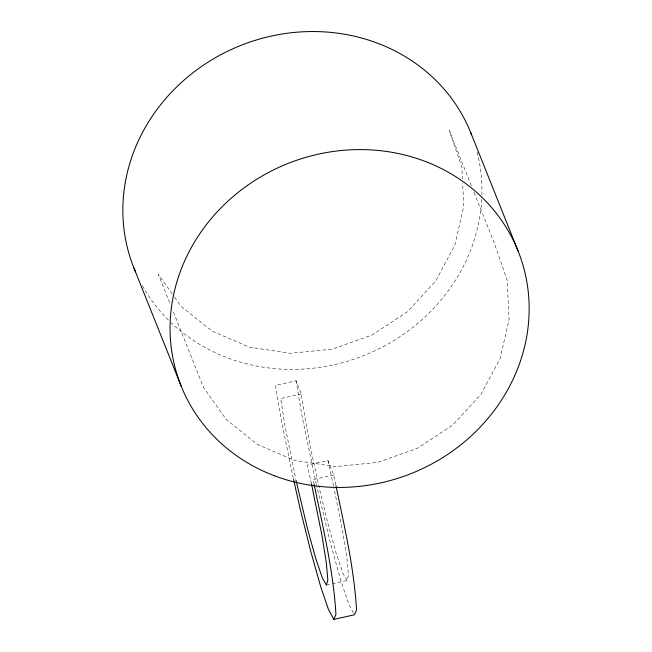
<?xml version="1.0" encoding="UTF-8"?>
<svg xmlns="http://www.w3.org/2000/svg" width="652" height="652" viewBox="0 0 652 652"><rect width="100%" height="100%" fill="white"/><g stroke="black" fill="none" stroke-linecap="round" stroke-linejoin="round"><path stroke-width="0.49" stroke-dasharray="3.26 2.44" d="M332.3 583.793L347.019 580.508L348.437 575.284L346.88 557.982L342.544 530.712L333.791 487.011M347.019 580.508L342.797 573.002L336.293 553.695L328.306 524.95L319.814 490.296L311.868 453.996L305.429 420.507L301.297 393.922L296.041 380.776L275.437 385.381L281.64 421.762L293.31 478.381M301.297 393.922L280.702 398.527L284.826 425.104L295.78 479.204M335.804 484.835L333.71 474.949L327.923 460.499L307.328 465.104L311.452 483.76M333.71 474.949L313.107 479.554L314.158 484.493M326.416 585.113L331.322 584.013M172.299 294.011L158.363 274.37L170.441 304.582M174.622 297.279L181.003 306.285L212.014 331.102L249.276 347.133L290.238 353.294L332.129 349.162L372.08 335.014L407.378 311.811L435.609 281.142L454.851 245.103L463.792 206.13L462.635 182.992M353.474 613.019L349.122 605.023L341.159 581.592L331.412 547.004L316.546 485.487M471.363 185.763L449.089 130.066L461.828 166.896L462.431 178.966M474.012 192.373L494.403 243.351L507.142 280.181L509.106 319.415L500.157 358.388L480.915 394.436L452.684 425.104L417.394 448.299L377.443 462.447L335.552 466.587L294.582 460.426L257.328 444.387L226.317 419.57L203.668 387.655L172.707 310.246M316.326 484.509L302.235 417.158L296.041 380.776M327.923 460.499L333.571 486.033M477.142 152.169A181.5 166.822 -21.8 0 1 481.877 195.241M481.706 199.284A181.5 166.822 -21.8 0 1 364.052 355.479A181.5 166.822 -21.8 0 1 171.289 322.854M168.395 320.034A181.5 166.822 -21.8 0 1 141.753 284.565"/><path stroke-width="0.98" d="M336.016 485.822C344.443 526.84 354.085 567.933 356.546 609.848L354.443 614.795L333.84 619.4L335.943 614.453C333.327 570.516 322.968 527.492 314.158 484.493M333.84 619.4L328.518 609.628L320.556 586.189L310.808 551.608L300.327 509.611L293.53 479.35M470.834 132.869L518.047 250.914M133.953 268.062L181.166 386.098M311.452 483.76L321.949 535.316L326.285 562.578L327.834 579.889L326.416 585.113L322.194 577.607L315.69 558.291L307.703 529.554L295.992 480.19M135.502 271.778A181.5 166.822 -21.8 0 1 239.219 46.064A181.5 166.822 -21.8 0 1 471.575 134.744M274.451 475.773A181.5 166.822 -21.8 0 0 528.397 293.286A181.5 166.822 -21.8 0 0 245.967 186.472A181.5 166.822 -21.8 0 0 274.451 475.773"/></g></svg>
